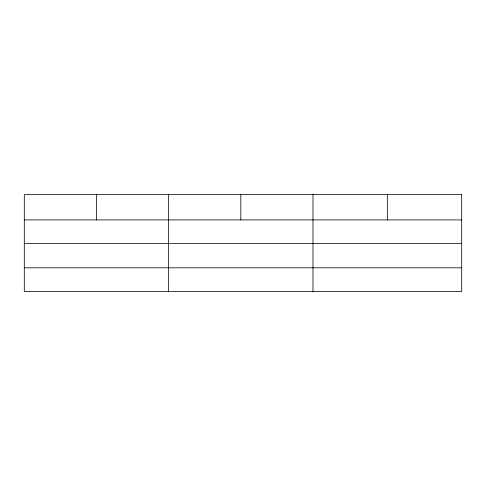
<?xml version="1.0" encoding="UTF-8"?>
<svg xmlns="http://www.w3.org/2000/svg" width="486" height="486" viewBox="0 0 486 486"><rect width="100%" height="100%" fill="white"/><g stroke="black" fill="none" stroke-linecap="round" stroke-linejoin="round"><path stroke-width="0.73" d="M24.3 219.921L461.7 219.921M24.3 243.51L461.7 243.51M24.3 267.81L461.7 267.81M387.342 194.6L387.342 219.921M312.984 194.6L312.984 291.4M240.813 194.6L240.813 219.921M168.642 194.6L168.642 291.4M96.471 194.6L96.471 219.921M461.7 194.6L24.3 194.6L24.3 291.4L461.7 291.4L461.7 194.6"/></g></svg>
